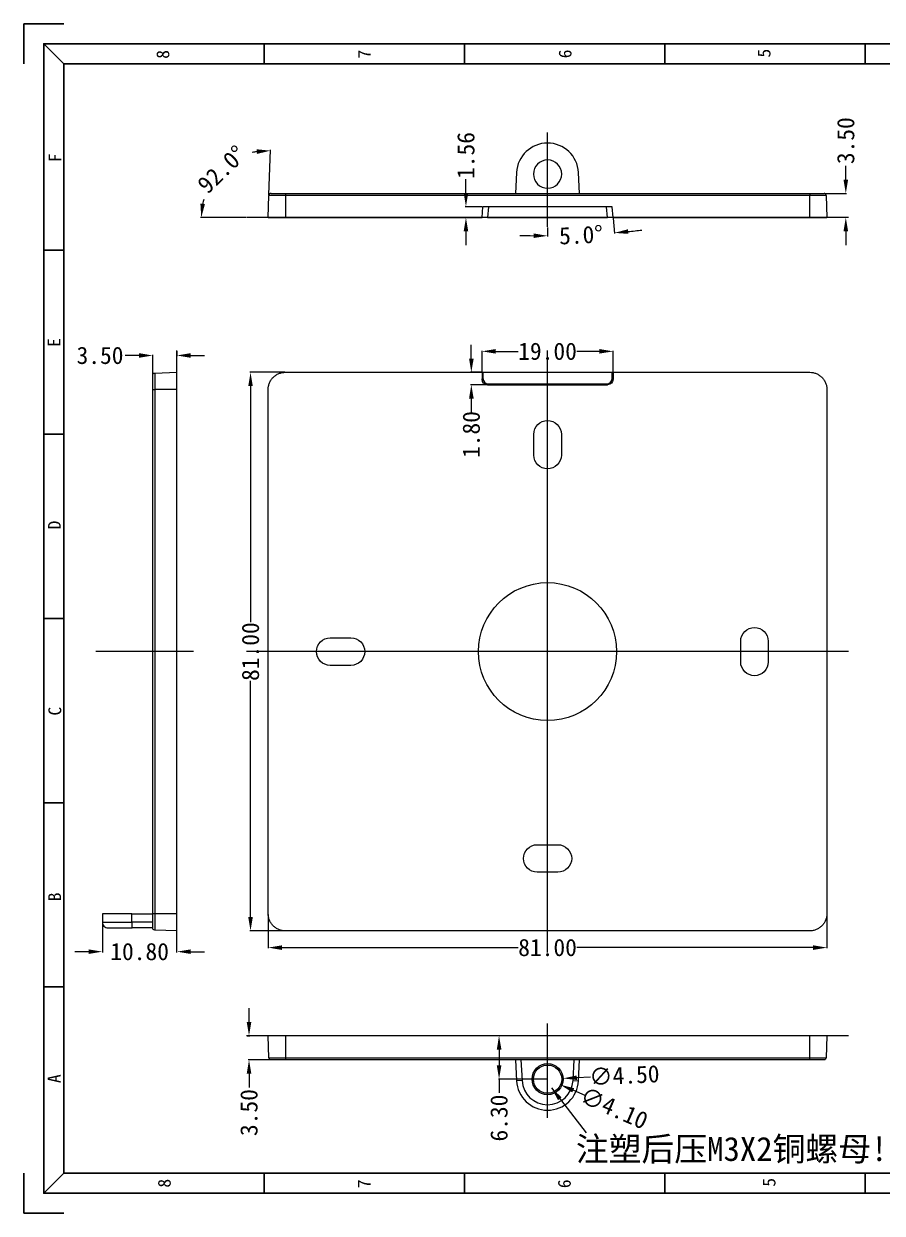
# Model space of a CAD drawing. Header units: inches. Extents: x -855 to -579, y 2307 to 2702.
# Drawn here: x -855.4 to -731, y 2307.1 to 2479.6 of the extents above; entities that cross this region are included whole.
import ezdxf
from ezdxf.enums import TextEntityAlignment as Align
from ezdxf.lldxf.tags import DXFTag

# ---------------------------------------------------------------- set-up
doc = ezdxf.new("R2010")
doc.units = ezdxf.units.IN
doc.header["$MEASUREMENT"] = 0
doc.layers.add('10', color=7, linetype='Continuous', true_color=0xffffff)
doc.layers.add('20', color=7, linetype='Continuous', true_color=0xffffff)
doc.layers.add('50', color=7, linetype='Continuous')
doc.layers.add('dtext', color=4, linetype='Continuous')
doc.layers.add('moldbase', color=7, linetype='Continuous', lineweight=20)
doc.styles.add('仿宋', font='SIMFANG.TTF', dxfattribs={"width": 0.7})
doc.styles.add('宋体', font='SimSun.ttf', dxfattribs={"width": 0.7})
tags = doc.linetypes.add('PHANTOM', pattern=[2.5, 1.25, -0.25, 0.25, -0.25, 0.25, -0.25]).pattern_tags.tags
tags[14:15] = [DXFTag(74, 4), DXFTag(75, 0), DXFTag(340, '0'), DXFTag(46, 0.0), DXFTag(50, 0.0), DXFTag(44, 0.0), DXFTag(45, 0.0)]
tags[12:13] = [DXFTag(74, 4), DXFTag(75, 0), DXFTag(340, '0'), DXFTag(46, 0.0), DXFTag(50, 0.0), DXFTag(44, 0.0), DXFTag(45, 0.0)]
tags[10:11] = [DXFTag(74, 4), DXFTag(75, 0), DXFTag(340, '0'), DXFTag(46, 0.0), DXFTag(50, 0.0), DXFTag(44, 0.0), DXFTag(45, 0.0)]
tags[8:9] = [DXFTag(74, 4), DXFTag(75, 0), DXFTag(340, '0'), DXFTag(46, 0.0), DXFTag(50, 0.0), DXFTag(44, 0.0), DXFTag(45, 0.0)]
tags[6:7] = [DXFTag(74, 4), DXFTag(75, 0), DXFTag(340, '0'), DXFTag(46, 0.0), DXFTag(50, 0.0), DXFTag(44, 0.0), DXFTag(45, 0.0)]
tags[4:5] = [DXFTag(74, 4), DXFTag(75, 0), DXFTag(340, '0'), DXFTag(46, 0.0), DXFTag(50, 0.0), DXFTag(44, 0.0), DXFTag(45, 0.0)]
doc.dimstyles.new('2.5', dxfattribs={"dimtxt": 2.5, "dimasz": 2, "dimexe": 0.1, "dimexo": 0.1, "dimgap": 0.1, "dimtad": 0, "dimzin": 0, "dimdsep": 46, "dimtxsty": 'Standard', "dimcen": 0, "dimclrd": 4, "dimclre": 4, "dimclrt": 3, "dimadec": 1, "dimazin": 0, "dimtfac": 1, "dimtofl": 0, "dimtmove": 0, "dimatfit": 3, "dimfxl": 0.18, "dimtolj": 1, "dimtzin": 0, "dimlwd": 9, "dimlwe": 9, "dimarcsym": 0})

# ---------------------------------------------------------------- blocks, each defined once
blk = doc.blocks.new('7')
at = {"color": 8}
for p, q in [((2005.95, 533.19), (2015.95, 533.19)), ((2005.95, 533.19), (2005.95, 523.19)), ((2005.95, 246.19), (2005.95, 236.19)), ((2005.95, 236.19), (2015.95, 236.19))]:
    blk.add_line(p, q, dxfattribs=at)
for p, q in [((2065.95, 528.19), (2065.95, 523.19)), ((2115.95, 528.19), (2115.95, 523.19)), ((2165.95, 528.19), (2165.95, 523.19)), ((2215.95, 528.19), (2215.95, 523.19)), ((2010.95, 476.69), (2015.95, 476.69)), ((2010.95, 430.69), (2015.95, 430.69)), ((2015.95, 384.69), (2010.95, 384.69)), ((2010.95, 338.69), (2015.95, 338.69)), ((2010.95, 292.69), (2015.95, 292.69)), ((2065.95, 246.19), (2065.95, 241.19)), ((2115.95, 246.19), (2115.95, 241.19)), ((2165.95, 246.19), (2165.95, 241.19)), ((2215.95, 246.19), (2215.95, 241.19))]:
    blk.add_line(p, q)
for points in [[(2420.95, 241.19), (2010.95, 241.19), (2010.95, 528.19), (2420.95, 528.19)], [(2415.95, 246.19), (2015.95, 246.19), (2015.95, 523.19), (2415.95, 523.19)]]:
    blk.add_lwpolyline(points, close=True)
at = {"layer": 'moldbase'}
for p, q in [((2015.95, 523.19), (2010.95, 528.19)), ((2015.95, 246.19), (2010.95, 241.19))]:
    blk.add_line(p, q, dxfattribs=at)
at = {"style": '宋体'}
for s, p in [('8', (2040.68, 525.55)), ('7', (2090.98, 525.61)), ('6', (2141.1, 525.67)), ('5', (2190.78, 525.86)), ('F', (2013.73, 499.72)), ('E', (2013.51, 453.59)), ('D', (2013.59, 408.03)), ('C', (2013.7, 361.55)), ('B', (2013.65, 315.18)), ('A', (2013.54, 269.78)), ('8', (2041.05, 243.68)), ('7', (2090.91, 243.53)), ('6', (2140.91, 243.54)), ('5', (2192.02, 243.9))]:
    blk.add_text(s, height=3.2, rotation=90, dxfattribs=at).set_placement(p, align=Align.MIDDLE)
blk = doc.blocks.new('*D70')
at = {"color": 4, "lineweight": 9}
for p, q in [((-789.02, 2429.16), (-789.02, 2432.2)), ((-787.02, 2432.1), (-783.79, 2432.1)), ((-772.02, 2432.1), (-775.26, 2432.1)), ((-770.02, 2429.16), (-770.02, 2432.2))]:
    blk.add_line(p, q, dxfattribs=at)
for points in [[(-787.02, 2432.44), (-787.02, 2431.77), (-789.02, 2432.1)], [(-772.02, 2432.44), (-772.02, 2431.77), (-770.02, 2432.1)]]:
    blk.add_solid(points, dxfattribs=at)
at = {"layer": 'Defpoints', "color": 0, "lineweight": 9}
for p in [(-770.02, 2432.1), (-789.02, 2429.06), (-770.02, 2429.06)]:
    blk.add_point(p, dxfattribs=at)
at = {"color": 3, "lineweight": 9, "insert": (-779.52, 2432.1), "char_height": 2.5, "attachment_point": 5}
blk.add_mtext('\\A1;19.00', dxfattribs=at)
blk = doc.blocks.new('*D71')
at = {"color": 4, "lineweight": 9}
for p, q in [((-820.02, 2350.46), (-820.02, 2345.54)), ((-739.02, 2350.46), (-739.02, 2345.54)), ((-818.02, 2345.64), (-783.79, 2345.64)), ((-741.02, 2345.64), (-775.26, 2345.64))]:
    blk.add_line(p, q, dxfattribs=at)
for points in [[(-818.02, 2345.97), (-818.02, 2345.3), (-820.02, 2345.64)], [(-741.02, 2345.97), (-741.02, 2345.3), (-739.02, 2345.64)]]:
    blk.add_solid(points, dxfattribs=at)
at = {"layer": 'Defpoints', "color": 0, "lineweight": 9}
for p in [(-820.02, 2350.56), (-739.02, 2350.56), (-739.02, 2345.64)]:
    blk.add_point(p, dxfattribs=at)
at = {"color": 3, "lineweight": 9, "insert": (-779.52, 2345.64), "char_height": 2.5, "attachment_point": 5}
blk.add_mtext('\\A1;81.00', dxfattribs=at)
blk = doc.blocks.new('*D72')
at = {"color": 4, "lineweight": 9}
for p, q in [((-817.63, 2429.06), (-822.68, 2429.06)), ((-822.58, 2427.06), (-822.58, 2392.83)), ((-822.58, 2350.06), (-822.58, 2384.3)), ((-817.63, 2348.06), (-822.68, 2348.06))]:
    blk.add_line(p, q, dxfattribs=at)
for points in [[(-822.91, 2427.06), (-822.25, 2427.06), (-822.58, 2429.06)], [(-822.91, 2350.06), (-822.25, 2350.06), (-822.58, 2348.06)]]:
    blk.add_solid(points, dxfattribs=at)
at = {"layer": 'Defpoints', "color": 0, "lineweight": 9}
for p in [(-822.58, 2429.06), (-817.53, 2429.06), (-817.53, 2348.06)]:
    blk.add_point(p, dxfattribs=at)
at = {"color": 3, "lineweight": 9, "insert": (-822.58, 2388.56), "char_height": 2.5, "attachment_point": 5, "rotation": 90}
blk.add_mtext('\\A1;81.00', dxfattribs=at)
blk = doc.blocks.new('*D73')
at = {"color": 4, "lineweight": 9}
for p, q in [((-790.57, 2431.06), (-790.57, 2433.06)), ((-789.12, 2429.06), (-790.67, 2429.06)), ((-788.33, 2427.26), (-790.67, 2427.26)), ((-790.57, 2425.26), (-790.57, 2423.26))]:
    blk.add_line(p, q, dxfattribs=at)
for points in [[(-790.9, 2431.06), (-790.23, 2431.06), (-790.57, 2429.06)], [(-790.9, 2425.26), (-790.23, 2425.26), (-790.57, 2427.26)]]:
    blk.add_solid(points, dxfattribs=at)
at = {"layer": 'Defpoints', "color": 0, "lineweight": 9}
for p in [(-789.02, 2429.06), (-790.57, 2427.26), (-788.23, 2427.26)]:
    blk.add_point(p, dxfattribs=at)
at = {"color": 3, "lineweight": 9, "insert": (-790.57, 2420.04), "char_height": 2.5, "attachment_point": 5, "rotation": 90}
blk.add_mtext('\\A1;1.80', dxfattribs=at)
blk = doc.blocks.new('*D83')
at = {"color": 4, "lineweight": 9}
for p, q in [((-784.28, 2332.86), (-786.65, 2332.86)), ((-786.55, 2330.86), (-786.55, 2328.56)), ((-779.62, 2326.56), (-786.65, 2326.56)), ((-786.55, 2326.56), (-786.55, 2324.56))]:
    blk.add_line(p, q, dxfattribs=at)
for points in [[(-786.88, 2330.86), (-786.21, 2330.86), (-786.55, 2332.86)], [(-786.88, 2328.56), (-786.21, 2328.56), (-786.55, 2326.56)]]:
    blk.add_solid(points, dxfattribs=at)
at = {"layer": 'Defpoints', "color": 0, "lineweight": 9}
for p in [(-784.18, 2332.86), (-786.55, 2326.56), (-779.52, 2326.56)]:
    blk.add_point(p, dxfattribs=at)
at = {"color": 3, "lineweight": 9, "insert": (-786.55, 2320.92), "char_height": 2.5, "attachment_point": 5, "rotation": 90}
blk.add_mtext('\\A1;6.30', dxfattribs=at)
blk = doc.blocks.new('*D84')
at = {"color": 4, "lineweight": 9}
blk.add_line((-773.28, 2326.87), (-775.28, 2326.77), dxfattribs=at)
blk.add_solid([(-775.29, 2327.1), (-775.26, 2326.44), (-777.28, 2326.67)], dxfattribs=at)
at = {"layer": 'Defpoints', "color": 0, "lineweight": 9}
for p in [(-781.77, 2326.45), (-777.28, 2326.67)]:
    blk.add_point(p, dxfattribs=at)
at = {"color": 3, "lineweight": 9, "insert": (-768.39, 2327.11), "char_height": 2.5, "attachment_point": 5, "rotation": 2.8197}
blk.add_mtext('\\A1;∅4.50', dxfattribs=at)
blk = doc.blocks.new('*D85')
at = {"color": 4, "lineweight": 9}
blk.add_line((-773.97, 2324.15), (-775.81, 2324.95), dxfattribs=at)
blk.add_solid([(-775.67, 2325.25), (-775.94, 2324.64), (-777.64, 2325.74)], dxfattribs=at)
at = {"layer": 'Defpoints', "color": 0, "lineweight": 9}
for p in [(-781.4, 2327.38), (-777.64, 2325.74)]:
    blk.add_point(p, dxfattribs=at)
at = {"color": 3, "lineweight": 9, "insert": (-769.87, 2322.37), "char_height": 2.5, "attachment_point": 5, "rotation": 336.5272}
blk.add_mtext('\\A1;∅4.10', dxfattribs=at)
blk = doc.blocks.new('*D86')
at = {"color": 4, "lineweight": 9}
for p, q in [((-822.8, 2334.86), (-822.8, 2336.86)), ((-823.06, 2332.86), (-822.7, 2332.86)), ((-819.71, 2329.36), (-822.9, 2329.36)), ((-822.8, 2327.36), (-822.8, 2325.36))]:
    blk.add_line(p, q, dxfattribs=at)
for points in [[(-823.13, 2334.86), (-822.46, 2334.86), (-822.8, 2332.86)], [(-823.13, 2327.36), (-822.46, 2327.36), (-822.8, 2329.36)]]:
    blk.add_solid(points, dxfattribs=at)
at = {"layer": 'Defpoints', "color": 0, "lineweight": 9}
for p in [(-823.16, 2332.86), (-822.8, 2329.36), (-819.61, 2329.36)]:
    blk.add_point(p, dxfattribs=at)
at = {"color": 3, "lineweight": 9, "insert": (-822.8, 2321.72), "char_height": 2.5, "attachment_point": 5, "rotation": 90}
blk.add_mtext('\\A1;3.50', dxfattribs=at)
blk = doc.blocks.new('*D87')
at = {"color": 4, "lineweight": 9}
for p, q in [((-791.35, 2455.07), (-791.35, 2457.07)), ((-788.99, 2453.07), (-791.45, 2453.07)), ((-789.12, 2451.5), (-791.45, 2451.5)), ((-791.35, 2449.5), (-791.35, 2447.5))]:
    blk.add_line(p, q, dxfattribs=at)
for points in [[(-791.68, 2455.07), (-791.02, 2455.07), (-791.35, 2453.07)], [(-791.68, 2449.5), (-791.02, 2449.5), (-791.35, 2451.5)]]:
    blk.add_solid(points, dxfattribs=at)
at = {"layer": 'Defpoints', "color": 0, "lineweight": 9}
for p in [(-791.35, 2453.07), (-788.89, 2453.07), (-789.02, 2451.5)]:
    blk.add_point(p, dxfattribs=at)
at = {"color": 3, "lineweight": 9, "insert": (-791.35, 2460.5), "char_height": 2.5, "attachment_point": 5, "rotation": 90}
blk.add_mtext('\\A1;1.56', dxfattribs=at)
blk = doc.blocks.new('*D88')
at = {"color": 4, "lineweight": 9}
for p, q in [((-770.01, 2451.4), (-769.82, 2449.18)), ((-779.52, 2450.06), (-779.52, 2448.75))]:
    blk.add_line(p, q, dxfattribs=at)
for start, end in [(276.0302, 277.0603), (267.9397, 268.9698)]:
    blk.add_arc((-779.52, 2560.09), 111.24, start, end, dxfattribs=at)
for points in [[(-781.52, 2449.2), (-781.53, 2448.54), (-779.52, 2448.85)], [(-767.8, 2449.14), (-767.87, 2449.8), (-769.83, 2449.28)]]:
    blk.add_solid(points, dxfattribs=at)
at = {"layer": 'Defpoints', "color": 0, "lineweight": 9}
for p in [(-779.52, 2463.84), (-770.16, 2453.07), (-770.02, 2451.5), (-779.52, 2450.16), (-776.29, 2448.9)]:
    blk.add_point(p, dxfattribs=at)
at = {"color": 3, "lineweight": 9, "insert": (-774.67, 2448.96), "char_height": 2.5, "attachment_point": 5, "rotation": 2.5}
blk.add_mtext('\\A1;5.0°', dxfattribs=at)
blk = doc.blocks.new('*D89')
at = {"color": 4, "lineweight": 9}
for p, q in [((-819.91, 2454.82), (-819.68, 2461.3)), ((-823.26, 2451.5), (-829.82, 2451.5))]:
    blk.add_line(p, q, dxfattribs=at)
for start, end in [(99.8322, 103.7222), (164.2778, 168.1678)]:
    blk.add_arc((-820.02, 2451.5), 9.7, start, end, dxfattribs=at)
for points in [[(-821.7, 2461.4), (-821.66, 2460.73), (-819.68, 2461.2)], [(-829.19, 2453.46), (-829.85, 2453.53), (-829.72, 2451.5)]]:
    blk.add_solid(points, dxfattribs=at)
at = {"layer": 'Defpoints', "color": 0, "lineweight": 9}
for p in [(-824.68, 2460.02), (-819.91, 2454.72), (-823.16, 2451.5), (-820.02, 2451.5), (-735.88, 2451.5)]:
    blk.add_point(p, dxfattribs=at)
at = {"color": 3, "lineweight": 9, "insert": (-826.76, 2458.48), "char_height": 2.5, "attachment_point": 5, "rotation": 44}
blk.add_mtext('\\A1;92.0°', dxfattribs=at)
blk = doc.blocks.new('*D90')
at = {"color": 4, "lineweight": 9}
for p, q in [((-736.28, 2457), (-736.28, 2459)), ((-739.34, 2455), (-736.18, 2455)), ((-735.98, 2451.5), (-736.38, 2451.5)), ((-736.28, 2449.5), (-736.28, 2447.5))]:
    blk.add_line(p, q, dxfattribs=at)
for points in [[(-736.62, 2457), (-735.95, 2457), (-736.28, 2455)], [(-736.62, 2449.5), (-735.95, 2449.5), (-736.28, 2451.5)]]:
    blk.add_solid(points, dxfattribs=at)
at = {"layer": 'Defpoints', "color": 0, "lineweight": 9}
for p in [(-739.44, 2455), (-736.28, 2455), (-735.88, 2451.5)]:
    blk.add_point(p, dxfattribs=at)
at = {"color": 3, "lineweight": 9, "insert": (-736.28, 2462.65), "char_height": 2.5, "attachment_point": 5, "rotation": 90}
blk.add_mtext('\\A1;3.50', dxfattribs=at)
blk = doc.blocks.new('*D91')
at = {"color": 4, "lineweight": 9}
for p, q in [((-844.06, 2349.21), (-844.06, 2344.95)), ((-846.06, 2345.05), (-848.06, 2345.05)), ((-833.26, 2345.02), (-833.26, 2345.15)), ((-831.26, 2345.05), (-829.26, 2345.05))]:
    blk.add_line(p, q, dxfattribs=at)
for points in [[(-846.06, 2345.38), (-846.06, 2344.72), (-844.06, 2345.05)], [(-831.26, 2345.38), (-831.26, 2344.72), (-833.26, 2345.05)]]:
    blk.add_solid(points, dxfattribs=at)
at = {"layer": 'Defpoints', "color": 0, "lineweight": 9}
for p in [(-844.06, 2349.31), (-844.06, 2345.05), (-833.26, 2344.92)]:
    blk.add_point(p, dxfattribs=at)
at = {"color": 3, "lineweight": 9, "insert": (-838.66, 2345.05), "char_height": 2.5, "attachment_point": 5}
blk.add_mtext('\\A1;10.80', dxfattribs=at)
blk = doc.blocks.new('*D92')
at = {"color": 4, "lineweight": 9}
for p, q in [((-833.26, 2432.11), (-833.26, 2431.4)), ((-838.76, 2431.5), (-840.76, 2431.5)), ((-836.76, 2428.75), (-836.76, 2431.6)), ((-831.26, 2431.5), (-829.26, 2431.5))]:
    blk.add_line(p, q, dxfattribs=at)
for points in [[(-838.76, 2431.84), (-838.76, 2431.17), (-836.76, 2431.5)], [(-831.26, 2431.84), (-831.26, 2431.17), (-833.26, 2431.5)]]:
    blk.add_solid(points, dxfattribs=at)
at = {"layer": 'Defpoints', "color": 0, "lineweight": 9}
for p in [(-833.26, 2432.21), (-836.76, 2431.5), (-836.76, 2428.65)]:
    blk.add_point(p, dxfattribs=at)
at = {"color": 3, "lineweight": 9, "insert": (-844.4, 2431.5), "char_height": 2.5, "attachment_point": 5}
blk.add_mtext('\\A1;3.50', dxfattribs=at)

msp = doc.modelspace()

# ---------------------------------------------------------------- linework, layer by layer
at = {"layer": '10', "color": 1, "linetype": 'PHANTOM', "lineweight": 9, "ltscale": 5}
for p, q in [((-779.522, 2450.157), (-779.522, 2463.843)), ((-830.841, 2388.565), (-844.999, 2388.565)), ((-779.522, 2320.935), (-779.522, 2334.621))]:
    msp.add_line(p, q, dxfattribs=at)
at = {"layer": '10', "color": 1, "linetype": 'PHANTOM', "lineweight": 9, "ltscale": 8}
for p, q in [((-735.881, 2451.505), (-823.163, 2451.505)), ((-833.258, 2344.924), (-833.258, 2432.206)), ((-779.522, 2344.924), (-779.522, 2432.206)), ((-735.881, 2388.565), (-823.163, 2388.565)), ((-735.881, 2332.86), (-823.163, 2332.86))]:
    msp.add_line(p, q, dxfattribs=at)
at = {"layer": '20', "color": 7, "lineweight": 9}
for p, q in [((-784.016, 2458.04), (-784.175, 2455.005)), ((-774.869, 2455.005), (-775.028, 2458.04)), ((-820.022, 2451.505), (-819.91, 2454.715)), ((-817.525, 2455.005), (-817.525, 2454.715)), ((-817.525, 2455.005), (-741.519, 2455.005)), ((-817.525, 2454.715), (-817.525, 2451.505)), ((-741.519, 2454.715), (-817.525, 2454.715)), ((-741.519, 2455.005), (-741.519, 2454.715)), ((-741.519, 2451.505), (-741.519, 2454.715)), ((-739.134, 2454.715), (-739.022, 2451.505)), ((-789.022, 2451.505), (-788.886, 2453.068)), ((-770.159, 2453.068), (-788.886, 2453.068)), ((-788.089, 2453.068), (-788.225, 2451.505)), ((-770.819, 2451.505), (-770.956, 2453.068)), ((-770.022, 2451.505), (-770.159, 2453.068)), ((-817.525, 2451.505), (-789.022, 2451.505)), ((-788.225, 2451.505), (-789.022, 2451.505)), ((-788.225, 2451.505), (-770.819, 2451.505)), ((-770.022, 2451.505), (-770.819, 2451.505)), ((-770.022, 2451.505), (-741.519, 2451.505)), ((-836.469, 2428.952), (-833.258, 2429.064)), ((-817.525, 2429.064), (-789.022, 2429.064)), ((-789.022, 2429.064), (-788.886, 2429.01)), ((-789.022, 2429.064), (-789.022, 2428.06)), ((-788.886, 2429.01), (-788.886, 2428.197)), ((-770.159, 2429.01), (-788.886, 2429.01)), ((-770.022, 2429.064), (-770.159, 2429.01)), ((-770.159, 2428.197), (-770.159, 2429.01)), ((-770.022, 2429.064), (-770.022, 2428.06)), ((-770.022, 2429.064), (-741.519, 2429.064)), ((-789.022, 2428.06), (-788.886, 2428.197)), ((-788.089, 2427.4), (-788.225, 2427.263)), ((-788.225, 2427.263), (-770.819, 2427.263)), ((-788.089, 2427.4), (-770.956, 2427.4)), ((-770.819, 2427.263), (-770.956, 2427.4)), ((-770.159, 2428.197), (-770.022, 2428.06)), ((-836.758, 2426.568), (-836.469, 2426.568)), ((-836.758, 2350.561), (-836.758, 2426.568)), ((-833.258, 2426.568), (-836.469, 2426.568)), ((-836.469, 2426.568), (-836.469, 2350.561)), ((-833.258, 2350.561), (-833.258, 2426.568)), ((-820.022, 2350.561), (-820.022, 2426.568)), ((-739.022, 2426.568), (-739.022, 2350.561)), ((-781.522, 2417.065), (-781.522, 2420.065)), ((-777.522, 2420.065), (-777.522, 2417.065)), ((-811.022, 2390.565), (-808.022, 2390.565)), ((-751.522, 2387.065), (-751.522, 2390.065)), ((-747.522, 2390.065), (-747.522, 2387.065)), ((-808.022, 2386.565), (-811.022, 2386.565)), ((-781.022, 2360.565), (-778.022, 2360.565)), ((-778.022, 2356.565), (-781.022, 2356.565)), ((-839.794, 2350.515), (-844.058, 2350.515)), ((-844.058, 2350.515), (-844.058, 2349.315)), ((-844.058, 2349.315), (-839.794, 2349.315)), ((-839.794, 2349.315), (-839.794, 2350.515)), ((-839.794, 2350.515), (-836.758, 2350.515)), ((-836.758, 2349.315), (-839.794, 2349.315)), ((-836.758, 2350.561), (-836.469, 2350.561)), ((-836.469, 2350.561), (-833.258, 2350.561)), ((-843.258, 2348.515), (-839.752, 2348.515)), ((-836.758, 2348.515), (-839.752, 2348.515)), ((-833.258, 2348.065), (-836.469, 2348.177)), ((-741.519, 2348.065), (-817.525, 2348.065)), ((-819.91, 2329.649), (-820.022, 2332.86)), ((-817.525, 2332.86), (-817.525, 2329.649)), ((-741.519, 2332.86), (-817.525, 2332.86)), ((-741.519, 2329.649), (-741.519, 2332.86)), ((-739.022, 2332.86), (-739.134, 2329.649)), ((-817.525, 2329.649), (-817.525, 2329.36)), ((-817.525, 2329.649), (-741.519, 2329.649)), ((-741.519, 2329.36), (-817.525, 2329.36)), ((-784.175, 2329.36), (-784.016, 2326.324)), ((-783.374, 2329.36), (-783.217, 2326.366)), ((-775.827, 2326.366), (-775.67, 2329.36)), ((-775.028, 2326.324), (-774.869, 2329.36)), ((-741.519, 2329.36), (-741.519, 2329.649)), ((-783.217, 2326.366), (-784.016, 2326.324)), ((-775.827, 2326.366), (-775.028, 2326.324))]:
    msp.add_line(p, q, dxfattribs=at)
at = {"layer": '20', "color": 7, "lineweight": 9, "extrusion": (0, 0, -1)}
msp.add_circle((779.522, 2457.805), 2.05, dxfattribs=at)
at = {"layer": '20', "color": 7, "lineweight": 9}
for centre, radius in [((-779.522, 2388.565), 10), ((-779.522, 2326.56), 2.25), ((-779.522, 2326.56), 2.05)]:
    msp.add_circle(centre, radius, dxfattribs=at)
for centre, radius, start, end in [((-779.522, 2457.805), 4.5, 3, 177), ((-819.61, 2454.705), 0.3, 90, 178), ((-739.434, 2454.705), 0.3, 2, 90), ((-843.258, 2349.315), 0.8, 180, 270.00029), ((-779.522, 2326.56), 4.5, 183, 357), ((-779.522, 2326.56), 3.7, 183, 357)]:
    msp.add_arc(centre, radius, start, end, dxfattribs=at)
at = {"layer": '20', "color": 7, "lineweight": 9, "extrusion": (0, 0, -1)}
for centre, radius, start, end in [((836.458, 2428.653), 0.3, 0, 88), ((779.522, 2417.065), 2, 180, 0), ((811.022, 2388.565), 2, 270, 90), ((808.022, 2388.565), 2, 90, 270), ((749.522, 2387.065), 2, 180, 0), ((781.022, 2358.565), 2, 270, 90), ((778.022, 2358.565), 2, 90, 270), ((836.458, 2348.477), 0.3, 272, 360), ((819.61, 2329.66), 0.3, 270, 358), ((739.434, 2329.66), 0.3, 182, 270)]:
    msp.add_arc(centre, radius, start, end, dxfattribs=at)
at = {"layer": '20', "color": 7, "lineweight": 9, "extrusion": (1.22461e-16, 0, -1)}
for centre in [(779.522, 2420.065), (749.522, 2390.065)]:
    msp.add_arc(centre, 2, 0, 180, dxfattribs=at)
at = {"layer": '20', "color": 7, "lineweight": 9, "extrusion": (0, 0, -1)}
for centre, major_axis in [((-788.219, 2428.066), (-0.57, -0.57)), ((-770.825, 2428.066), (0.57, -0.57))]:
    msp.add_ellipse(centre, major_axis=major_axis, ratio=0.9924325, start_param=5.5015852, end_param=7.0647854, dxfattribs=at)
at = {"layer": '20', "color": 7, "lineweight": 9}
for centre, major_axis, ratio, start_param, end_param in [((-788.082, 2428.203), (-0.57, -0.57), 0.9924325, 5.5015852, 7.0647854), ((-770.962, 2428.203), (0.57, -0.57), 0.9924325, 5.5015852, 7.0647854), ((-839.752, 2349.315), (0, -0.8), 0.052336, 4.712389, 6.2831955)]:
    msp.add_ellipse(centre, major_axis=major_axis, ratio=ratio, start_param=start_param, end_param=end_param, dxfattribs=at)
for points, knots in [([(-817.525, 2454.715), (-817.683, 2454.715), (-817.839, 2454.715), (-818.07, 2454.715), (-818.146, 2454.715), (-818.295, 2454.715), (-818.368, 2454.715), (-818.512, 2454.715), (-818.582, 2454.715), (-818.72, 2454.715), (-818.788, 2454.715), (-818.983, 2454.715), (-819.103, 2454.715), (-819.323, 2454.715), (-819.423, 2454.715), (-819.596, 2454.715), (-819.669, 2454.715), (-819.759, 2454.715), (-819.785, 2454.715), (-819.831, 2454.715), (-819.849, 2454.715), (-819.895, 2454.715), (-819.915, 2454.715), (-819.908, 2454.715)], [0, 0, 0, 0, 0.125, 0.125, 0.1875, 0.1875, 0.25, 0.25, 0.3125, 0.3125, 0.375, 0.375, 0.5, 0.5, 0.625, 0.625, 0.75, 0.75, 0.8125, 0.8125, 0.875, 0.875, 1, 1, 1, 1]), ([(-819.613, 2455.005), (-819.608, 2455.005), (-819.385, 2455.005), (-818.616, 2455.005), (-818.076, 2455.005), (-817.525, 2455.005)], [0, 0, 0, 0, 0.5, 0.5, 1, 1, 1, 1]), ([(-741.519, 2455.005), (-740.969, 2455.005), (-740.43, 2455.005), (-739.661, 2455.005), (-739.43, 2455.005), (-739.437, 2455.005)], [0, 0, 0, 0, 0.5, 0.5, 1, 1, 1, 1]), ([(-739.132, 2454.715), (-739.137, 2454.715), (-739.15, 2454.715), (-739.196, 2454.715), (-739.215, 2454.715), (-739.261, 2454.715), (-739.287, 2454.715), (-739.346, 2454.715), (-739.38, 2454.715), (-739.453, 2454.715), (-739.494, 2454.715), (-739.625, 2454.715), (-739.723, 2454.715), (-739.943, 2454.715), (-740.066, 2454.715), (-740.325, 2454.715), (-740.462, 2454.715), (-740.679, 2454.715), (-740.753, 2454.715), (-740.903, 2454.715), (-740.978, 2454.715), (-741.207, 2454.715), (-741.362, 2454.715), (-741.519, 2454.715)], [0, 0, 0, 0, 0.125, 0.125, 0.1875, 0.1875, 0.25, 0.25, 0.3125, 0.3125, 0.375, 0.375, 0.5, 0.5, 0.625, 0.625, 0.75, 0.75, 0.8125, 0.8125, 0.875, 0.875, 1, 1, 1, 1]), ([(-820.025, 2451.505), (-820.02, 2451.505), (-819.752, 2451.505), (-818.832, 2451.505), (-818.185, 2451.505), (-817.525, 2451.505)], [0, 0, 0, 0, 0.5, 0.5, 1, 1, 1, 1]), ([(-741.519, 2451.505), (-740.86, 2451.505), (-740.215, 2451.505), (-739.293, 2451.505), (-739.018, 2451.505), (-739.025, 2451.505)], [0, 0, 0, 0, 0.5, 0.5, 1, 1, 1, 1]), ([(-836.758, 2426.568), (-836.758, 2427.118), (-836.758, 2427.657), (-836.758, 2428.426), (-836.758, 2428.657), (-836.758, 2428.65)], [0, 0, 0, 0, 0.5, 0.5, 1, 1, 1, 1]), ([(-836.469, 2428.955), (-836.469, 2428.95), (-836.469, 2428.937), (-836.469, 2428.891), (-836.469, 2428.872), (-836.469, 2428.826), (-836.469, 2428.8), (-836.469, 2428.74), (-836.469, 2428.707), (-836.469, 2428.634), (-836.469, 2428.593), (-836.469, 2428.462), (-836.469, 2428.364), (-836.469, 2428.144), (-836.469, 2428.021), (-836.469, 2427.762), (-836.469, 2427.625), (-836.469, 2427.408), (-836.469, 2427.334), (-836.469, 2427.184), (-836.469, 2427.108), (-836.469, 2426.88), (-836.469, 2426.725), (-836.469, 2426.568)], [0, 0, 0, 0, 0.125, 0.125, 0.1875, 0.1875, 0.25, 0.25, 0.3125, 0.3125, 0.375, 0.375, 0.5, 0.5, 0.625, 0.625, 0.75, 0.75, 0.8125, 0.8125, 0.875, 0.875, 1, 1, 1, 1]), ([(-833.258, 2426.568), (-833.258, 2427.227), (-833.258, 2427.872), (-833.258, 2428.793), (-833.258, 2429.069), (-833.258, 2429.062)], [0, 0, 0, 0, 0.5, 0.5, 1, 1, 1, 1]), ([(-820.022, 2426.568), (-820.022, 2426.732), (-820.006, 2426.895), (-819.959, 2427.134), (-819.939, 2427.213), (-819.892, 2427.37), (-819.864, 2427.448), (-819.77, 2427.674), (-819.693, 2427.818), (-819.512, 2428.089), (-819.407, 2428.218), (-819.177, 2428.448), (-819.051, 2428.551), (-818.847, 2428.688), (-818.776, 2428.731), (-818.632, 2428.808), (-818.558, 2428.843), (-818.408, 2428.905), (-818.332, 2428.932), (-818.175, 2428.98), (-818.095, 2429), (-817.853, 2429.048), (-817.69, 2429.064), (-817.525, 2429.064)], [0, 0, 0, 0, 0.125, 0.125, 0.1875, 0.1875, 0.25, 0.25, 0.375, 0.375, 0.5, 0.5, 0.625, 0.625, 0.6875, 0.6875, 0.75, 0.75, 0.8125, 0.8125, 0.875, 0.875, 1, 1, 1, 1]), ([(-741.519, 2429.064), (-741.354, 2429.064), (-741.192, 2429.048), (-740.953, 2429.001), (-740.874, 2428.981), (-740.717, 2428.934), (-740.639, 2428.906), (-740.413, 2428.812), (-740.269, 2428.736), (-739.998, 2428.555), (-739.869, 2428.449), (-739.639, 2428.219), (-739.535, 2428.094), (-739.399, 2427.889), (-739.356, 2427.818), (-739.279, 2427.674), (-739.244, 2427.6), (-739.182, 2427.45), (-739.154, 2427.374), (-739.107, 2427.218), (-739.087, 2427.138), (-739.039, 2426.896), (-739.022, 2426.732), (-739.022, 2426.568)], [0, 0, 0, 0, 0.125, 0.125, 0.1875, 0.1875, 0.25, 0.25, 0.375, 0.375, 0.5, 0.5, 0.625, 0.625, 0.6875, 0.6875, 0.75, 0.75, 0.8125, 0.8125, 0.875, 0.875, 1, 1, 1, 1]), ([(-836.758, 2348.474), (-836.758, 2348.479), (-836.758, 2348.702), (-836.758, 2349.471), (-836.758, 2350.011), (-836.758, 2350.561)], [0, 0, 0, 0, 0.5, 0.5, 1, 1, 1, 1]), ([(-836.469, 2350.561), (-836.469, 2350.404), (-836.469, 2350.248), (-836.469, 2350.017), (-836.469, 2349.941), (-836.469, 2349.791), (-836.469, 2349.718), (-836.469, 2349.575), (-836.469, 2349.505), (-836.469, 2349.367), (-836.469, 2349.299), (-836.469, 2349.104), (-836.469, 2348.984), (-836.469, 2348.764), (-836.469, 2348.664), (-836.469, 2348.491), (-836.469, 2348.418), (-836.469, 2348.328), (-836.469, 2348.301), (-836.469, 2348.256), (-836.469, 2348.237), (-836.469, 2348.192), (-836.469, 2348.172), (-836.469, 2348.179)], [0, 0, 0, 0, 0.125, 0.125, 0.1875, 0.1875, 0.25, 0.25, 0.3125, 0.3125, 0.375, 0.375, 0.5, 0.5, 0.625, 0.625, 0.75, 0.75, 0.8125, 0.8125, 0.875, 0.875, 1, 1, 1, 1]), ([(-833.258, 2348.062), (-833.258, 2348.067), (-833.258, 2348.334), (-833.258, 2349.255), (-833.258, 2349.902), (-833.258, 2350.561)], [0, 0, 0, 0, 0.5, 0.5, 1, 1, 1, 1]), ([(-817.525, 2348.065), (-817.69, 2348.065), (-817.852, 2348.081), (-818.092, 2348.128), (-818.171, 2348.148), (-818.327, 2348.195), (-818.405, 2348.223), (-818.632, 2348.317), (-818.775, 2348.394), (-819.047, 2348.574), (-819.175, 2348.68), (-819.406, 2348.91), (-819.509, 2349.035), (-819.646, 2349.24), (-819.688, 2349.311), (-819.766, 2349.455), (-819.8, 2349.529), (-819.863, 2349.679), (-819.89, 2349.755), (-819.938, 2349.912), (-819.958, 2349.991), (-820.006, 2350.233), (-820.022, 2350.397), (-820.022, 2350.561)], [0, 0, 0, 0, 0.125, 0.125, 0.1875, 0.1875, 0.25, 0.25, 0.375, 0.375, 0.5, 0.5, 0.625, 0.625, 0.6875, 0.6875, 0.75, 0.75, 0.8125, 0.8125, 0.875, 0.875, 1, 1, 1, 1]), ([(-739.022, 2350.561), (-739.022, 2350.397), (-739.039, 2350.235), (-739.086, 2349.995), (-739.106, 2349.916), (-739.153, 2349.759), (-739.181, 2349.681), (-739.275, 2349.455), (-739.351, 2349.311), (-739.532, 2349.04), (-739.638, 2348.911), (-739.868, 2348.681), (-739.993, 2348.578), (-740.198, 2348.441), (-740.269, 2348.398), (-740.413, 2348.321), (-740.486, 2348.286), (-740.637, 2348.224), (-740.713, 2348.197), (-740.869, 2348.149), (-740.949, 2348.129), (-741.191, 2348.081), (-741.354, 2348.065), (-741.519, 2348.065)], [0, 0, 0, 0, 0.125, 0.125, 0.1875, 0.1875, 0.25, 0.25, 0.375, 0.375, 0.5, 0.5, 0.625, 0.625, 0.6875, 0.6875, 0.75, 0.75, 0.8125, 0.8125, 0.875, 0.875, 1, 1, 1, 1]), ([(-817.525, 2332.86), (-818.185, 2332.86), (-818.83, 2332.86), (-819.751, 2332.86), (-820.027, 2332.86), (-820.02, 2332.86)], [0, 0, 0, 0, 0.5, 0.5, 1, 1, 1, 1]), ([(-739.02, 2332.86), (-739.025, 2332.86), (-739.292, 2332.86), (-740.213, 2332.86), (-740.86, 2332.86), (-741.519, 2332.86)], [0, 0, 0, 0, 0.5, 0.5, 1, 1, 1, 1]), ([(-819.912, 2329.649), (-819.908, 2329.649), (-819.895, 2329.649), (-819.849, 2329.649), (-819.829, 2329.649), (-819.784, 2329.649), (-819.758, 2329.649), (-819.698, 2329.649), (-819.665, 2329.649), (-819.591, 2329.649), (-819.551, 2329.649), (-819.42, 2329.649), (-819.321, 2329.649), (-819.101, 2329.649), (-818.979, 2329.649), (-818.719, 2329.649), (-818.582, 2329.649), (-818.366, 2329.649), (-818.291, 2329.649), (-818.142, 2329.649), (-818.066, 2329.649), (-817.838, 2329.649), (-817.683, 2329.649), (-817.525, 2329.649)], [0, 0, 0, 0, 0.125, 0.125, 0.1875, 0.1875, 0.25, 0.25, 0.3125, 0.3125, 0.375, 0.375, 0.5, 0.5, 0.625, 0.625, 0.75, 0.75, 0.8125, 0.8125, 0.875, 0.875, 1, 1, 1, 1]), ([(-817.525, 2329.36), (-818.076, 2329.36), (-818.615, 2329.36), (-819.384, 2329.36), (-819.615, 2329.36), (-819.608, 2329.36)], [0, 0, 0, 0, 0.5, 0.5, 1, 1, 1, 1]), ([(-741.519, 2329.649), (-741.362, 2329.649), (-741.206, 2329.649), (-740.975, 2329.649), (-740.898, 2329.649), (-740.749, 2329.649), (-740.676, 2329.649), (-740.533, 2329.649), (-740.462, 2329.649), (-740.325, 2329.649), (-740.257, 2329.649), (-740.062, 2329.649), (-739.942, 2329.649), (-739.722, 2329.649), (-739.621, 2329.649), (-739.449, 2329.649), (-739.376, 2329.649), (-739.286, 2329.649), (-739.259, 2329.649), (-739.214, 2329.649), (-739.195, 2329.649), (-739.15, 2329.649), (-739.13, 2329.649), (-739.137, 2329.649)], [0, 0, 0, 0, 0.125, 0.125, 0.1875, 0.1875, 0.25, 0.25, 0.3125, 0.3125, 0.375, 0.375, 0.5, 0.5, 0.625, 0.625, 0.75, 0.75, 0.8125, 0.8125, 0.875, 0.875, 1, 1, 1, 1]), ([(-739.432, 2329.36), (-739.437, 2329.36), (-739.66, 2329.36), (-740.428, 2329.36), (-740.968, 2329.36), (-741.519, 2329.36)], [0, 0, 0, 0, 0.5, 0.5, 1, 1, 1, 1])]:
    msp.add_open_spline(points, degree=3, knots=knots, dxfattribs=at)

# ---------------------------------------------------------------- block references
at = {"layer": '50', "color": 7, "linetype": 'Continuous', "lineweight": 9, "xscale": 0.5807261842155071, "yscale": 0.5807261842160187, "zscale": 0.5807261842159153}
msp.add_blockref('7', (-2020.358, 2169.961), dxfattribs=at)

# ---------------------------------------------------------------- texts
at = {"layer": 'dtext', "color": 6, "lineweight": 9, "style": '仿宋'}
msp.add_text('注塑后压M3X2铜螺母!', height=3.48854, dxfattribs=at).set_placement((-775.422, 2314.702))

# ---------------------------------------------------------------- dimensions: what is measured, and where the dimension line sits
at = {"color": 4, "lineweight": 9}
for base, p1, p2, picture, middle in [((-736.282, 2455.005), (-735.881, 2451.505), (-739.437, 2455.005), '*D90', (-736.282, 2462.646)), ((-791.35, 2453.068), (-789.022, 2451.505), (-788.886, 2453.068), '*D87', (-791.35, 2460.501)), ((-790.565, 2427.263), (-789.022, 2429.064), (-788.225, 2427.263), '*D73', (-790.565, 2420.038)), ((-822.58, 2429.064), (-817.525, 2348.065), (-817.525, 2429.064), '*D72', (-822.58, 2388.565)), ((-822.797, 2329.36), (-823.163, 2332.86), (-819.608, 2329.36), '*D86', (-822.797, 2321.718)), ((-786.547, 2326.56), (-784.175, 2332.86), (-779.522, 2326.56), '*D83', (-786.547, 2320.918))]:
    dim = msp.add_linear_dim(base=base, p1=p1, p2=p2, angle=90, dimstyle='2.5', dxfattribs=at)
    dim.commit()
    dim.dimension.update_dxf_attribs({"geometry": picture, "text_midpoint": middle})
for base, line1, line2, picture, middle in [((-776.287, 2448.899), ((-770.022, 2451.505), (-770.159, 2453.068)), ((-779.522, 2450.157), (-779.522, 2463.843)), '*D88', (-774.67, 2448.958)), ((-824.676, 2460.017), ((-820.022, 2451.505), (-819.91, 2454.715)), ((-735.881, 2451.505), (-823.163, 2451.505)), '*D89', (-826.762, 2458.484))]:
    dim = msp.add_angular_dim_2l(base=base, line1=line1, line2=line2, dimstyle='2.5', dxfattribs=at)
    dim.commit()
    dim.dimension.update_dxf_attribs({"geometry": picture, "text_midpoint": middle})
for base, p1, p2, picture, middle in [((-770.022, 2432.103), (-789.022, 2429.064), (-770.022, 2429.064), '*D70', (-779.522, 2432.103)), ((-836.758, 2431.505), (-833.258, 2432.206), (-836.758, 2428.65), '*D92', (-844.4, 2431.505)), ((-844.058, 2345.051), (-833.258, 2344.924), (-844.058, 2349.315), '*D91', (-838.658, 2345.051)), ((-739.022, 2345.636), (-820.022, 2350.561), (-739.022, 2350.561), '*D71', (-779.522, 2345.636))]:
    dim = msp.add_linear_dim(base=base, p1=p1, p2=p2, dimstyle='2.5', dxfattribs=at)
    dim.commit()
    dim.dimension.update_dxf_attribs({"geometry": picture, "text_midpoint": middle})
for p1, p2, picture, middle in [((-781.77, 2326.449), (-777.275, 2326.671), '*D84', (-768.394, 2327.108)), ((-781.403, 2327.376), (-777.642, 2325.743), '*D85', (-769.868, 2322.368))]:
    dim = msp.add_diameter_dim_2p(p1=p1, p2=p2, dimstyle='2.5', dxfattribs=at)
    dim.commit()
    dim.dimension.update_dxf_attribs({"geometry": picture, "text_midpoint": middle})

# ---------------------------------------------------------------- leaders
msp.add_leader([(-778.964, 2325.306), (-773.92, 2318.757)], dimstyle='2.5', override={"dimgap": 0.1, "dimtad": 0}, dxfattribs=at)

doc.saveas('drawing.dxf')
